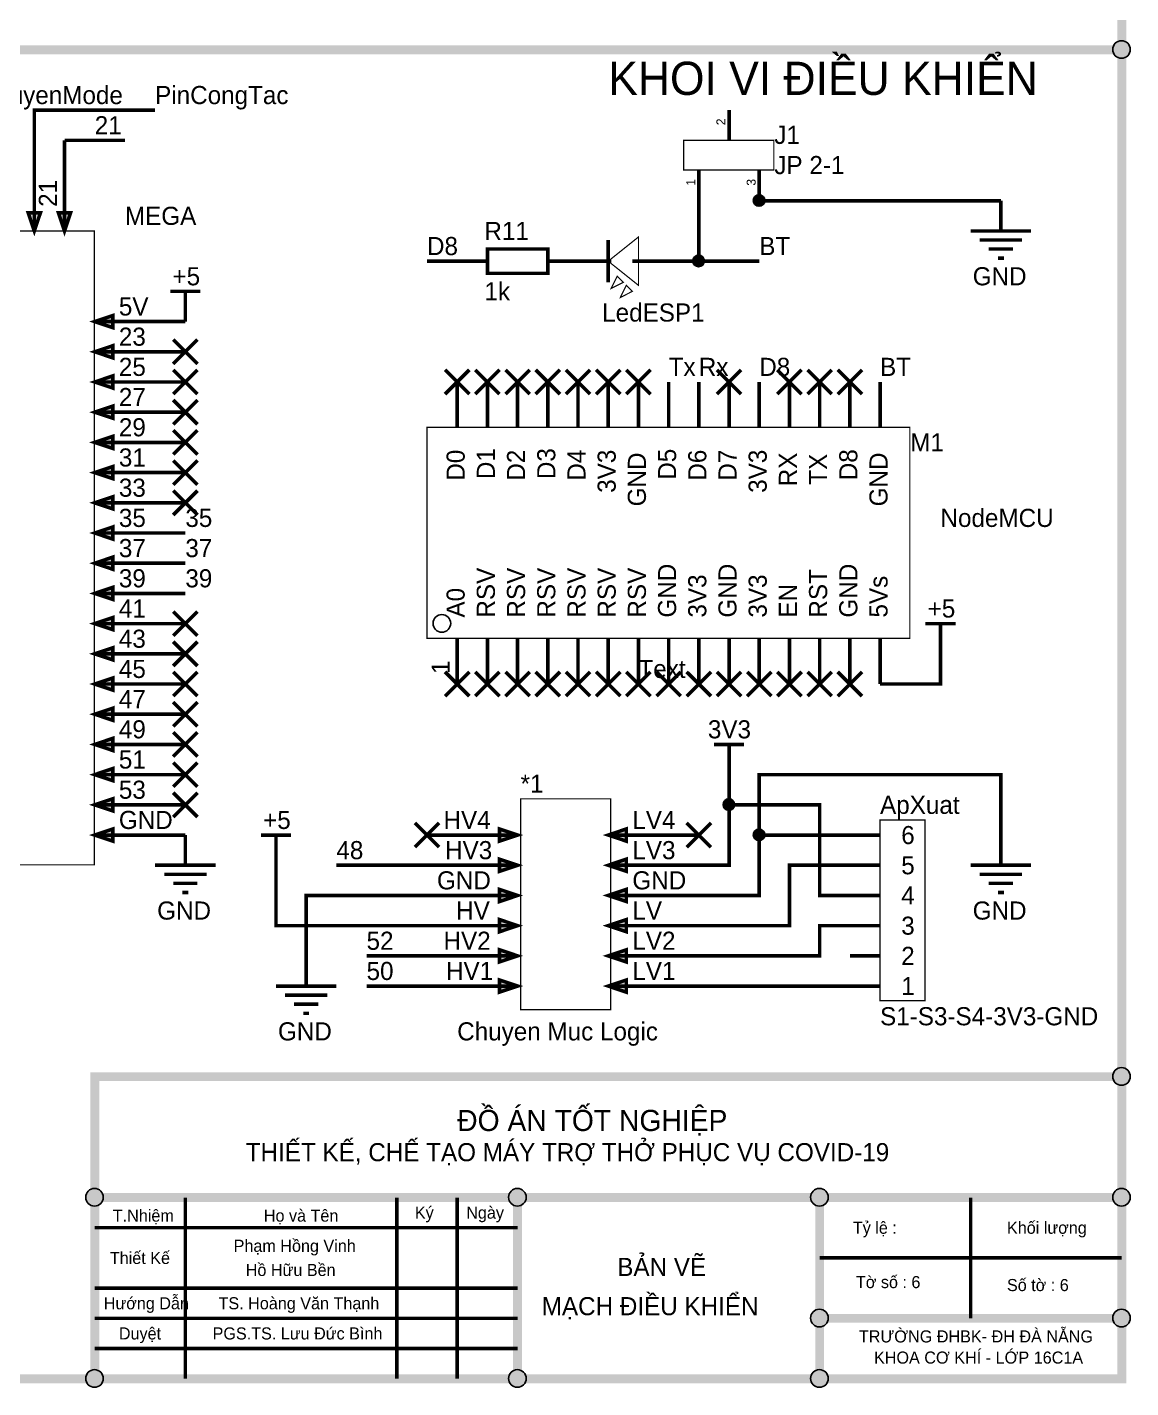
# Model space of a CAD drawing. Header units: millimetres. Extents: x 4 to 288, y 4 to 189.
# Drawn here: x 195 to 287.8, y 4.3 to 118.7 of the extents above; entities that cross this region are included whole.
import ezdxf

# ---------------------------------------------------------------- set-up
doc = ezdxf.new("R2010")
doc.units = ezdxf.units.MM
doc.layers.add('Sheet', color=255, linetype='Continuous')

msp = doc.modelspace()

# ---------------------------------------------------------------- linework, layer by layer
at = {"layer": 'Sheet'}
for points, const_width in [([(114.3, 187.96), (287.02, 187.96), (287.02, 165.1), (287.02, 116.84), (287.02, 30.48), (287.02, 20.32), (287.02, 10.16), (287.02, 5.08), (261.62, 5.08), (236.22, 5.08)], 0.749), ([(287.02, 116.84), (114.3, 116.84)], 0.749), ([(195.58, 109.22), (195.58, 111.76), (205.74, 111.76)], 0.3), ([(254, 109.22), (254, 111.76)], 0.3), ([(195.58, 101.6), (195.58, 109.22)], 0.3), ([(198.12, 101.6), (198.12, 109.22)], 0.3), ([(198.12, 109.22), (203.2, 109.22)], 0.3), ([(250.19, 109.22), (257.77, 109.22), (257.77, 106.72), (250.19, 106.72), (250.19, 109.22)], 0.0991), ([(251.46, 106.68), (251.46, 104.14)], 0.3), ([(256.54, 106.68), (256.54, 104.14)], 0.3), ([(256.54, 106.68), (256.54, 104.14), (276.86, 104.14)], 0.3), ([(251.46, 104.14), (251.46, 99.06), (248.92, 99.06)], 0.3), ([(276.86, 104.14), (276.86, 101.6)], 0.3), ([(132.08, 101.6), (200.62, 101.6), (200.62, 48.3), (132.08, 48.3), (132.08, 101.6)], 0.0991), ([(243.84, 100.84), (243.84, 97.28)], 0.3), ([(274.32, 101.6), (279.4, 101.6)], 0.3), ([(275.08, 100.84), (278.64, 100.84)], 0.3), ([(238.76, 98.04), (233.68, 98.04), (233.68, 100.08), (238.76, 100.08), (238.76, 98.04)], 0.3), ([(275.84, 100.08), (277.88, 100.08)], 0.3), ([(231.14, 99.06), (228.6, 99.06)], 0.3), ([(233.68, 99.06), (231.14, 99.06)], 0.3), ([(238.76, 99.06), (241.3, 99.06)], 0.3), ([(243.84, 99.06), (241.3, 99.06)], 0.3), ([(243.59, 99.06), (244.09, 99.06)], 0.3), ([(245.87, 99.06), (246.63, 99.06)], 0.3), ([(246.38, 99.06), (248.92, 99.06)], 0.3), ([(251.46, 99.06), (256.54, 99.06)], 0.3), ([(276.61, 99.31), (277.11, 99.31)], 0.3), ([(207.01, 96.52), (209.55, 96.52)], 0.3), ([(208.28, 93.98), (208.28, 96.52)], 0.3), ([(200.66, 93.98), (208.28, 93.98)], 0.3), ([(200.66, 91.44), (208.28, 91.44)], 0.3), ([(207.26, 90.42), (209.3, 92.46)], 0.3), ([(207.26, 92.46), (209.3, 90.42)], 0.3), ([(207.26, 87.88), (209.3, 89.92)], 0.3), ([(207.26, 89.92), (209.3, 87.88)], 0.3), ([(230.12, 87.88), (232.16, 89.92)], 0.3), ([(230.12, 89.92), (232.16, 87.88)], 0.3), ([(232.66, 87.88), (234.7, 89.92)], 0.3), ([(232.66, 89.92), (234.7, 87.88)], 0.3), ([(235.2, 87.88), (237.24, 89.92)], 0.3), ([(235.2, 89.92), (237.24, 87.88)], 0.3), ([(237.74, 87.88), (239.78, 89.92)], 0.3), ([(237.74, 89.92), (239.78, 87.88)], 0.3), ([(240.28, 87.88), (242.32, 89.92)], 0.3), ([(240.28, 89.92), (242.32, 87.88)], 0.3), ([(242.82, 87.88), (244.86, 89.92)], 0.3), ([(242.82, 89.92), (244.86, 87.88)], 0.3), ([(245.36, 87.88), (247.4, 89.92)], 0.3), ([(245.36, 89.92), (247.4, 87.88)], 0.3), ([(252.98, 87.88), (255.02, 89.92)], 0.3), ([(252.98, 89.92), (255.02, 87.88)], 0.3), ([(258.06, 87.88), (260.1, 89.92)], 0.3), ([(258.06, 89.92), (260.1, 87.88)], 0.3), ([(260.6, 87.88), (262.64, 89.92)], 0.3), ([(260.6, 89.92), (262.64, 87.88)], 0.3), ([(263.14, 87.88), (265.18, 89.92)], 0.3), ([(263.14, 89.92), (265.18, 87.88)], 0.3), ([(200.66, 88.9), (208.28, 88.9)], 0.3), ([(231.14, 85.09), (231.14, 88.9)], 0.3), ([(233.68, 85.09), (233.68, 88.9)], 0.3), ([(236.22, 85.09), (236.22, 88.9)], 0.3), ([(238.76, 85.09), (238.76, 88.9)], 0.3), ([(241.3, 85.09), (241.3, 88.9)], 0.3), ([(243.84, 85.09), (243.84, 88.9)], 0.3), ([(246.38, 85.09), (246.38, 88.9)], 0.3), ([(248.92, 85.09), (248.92, 88.9)], 0.3), ([(251.46, 85.09), (251.46, 88.9)], 0.3), ([(254, 85.09), (254, 88.9)], 0.3), ([(256.54, 85.09), (256.54, 88.9)], 0.3), ([(259.08, 85.09), (259.08, 88.9)], 0.3), ([(261.62, 85.09), (261.62, 88.9)], 0.3), ([(264.16, 85.09), (264.16, 88.9)], 0.3), ([(266.7, 85.09), (266.7, 88.9)], 0.3), ([(207.26, 85.34), (209.3, 87.38)], 0.3), ([(207.26, 87.38), (209.3, 85.34)], 0.3), ([(200.66, 86.36), (208.28, 86.36)], 0.3), ([(207.26, 82.8), (209.3, 84.84)], 0.3), ([(207.26, 84.84), (209.3, 82.8)], 0.3), ([(228.6, 85.09), (269.2, 85.09), (269.2, 67.35), (228.6, 67.35), (228.6, 85.09)], 0.0991), ([(200.66, 83.82), (208.28, 83.82)], 0.3), ([(207.26, 80.26), (209.3, 82.3)], 0.3), ([(207.26, 82.3), (209.3, 80.26)], 0.3), ([(200.66, 81.28), (208.28, 81.28)], 0.3), ([(207.26, 77.72), (209.3, 79.76)], 0.3), ([(207.26, 79.76), (209.3, 77.72)], 0.3), ([(200.66, 78.74), (208.28, 78.74)], 0.3), ([(200.66, 76.2), (208.28, 76.2)], 0.3), ([(200.66, 73.66), (208.28, 73.66)], 0.3), ([(200.66, 71.12), (208.28, 71.12)], 0.3), ([(200.66, 68.58), (208.28, 68.58)], 0.3), ([(207.26, 67.56), (209.3, 69.6)], 0.3), ([(207.26, 69.6), (209.3, 67.56)], 0.3), ([(270.51, 68.58), (273.05, 68.58)], 0.3), ([(271.78, 66.04), (271.78, 68.58)], 0.3), ([(207.26, 65.02), (209.3, 67.06)], 0.3), ([(207.26, 67.06), (209.3, 65.02)], 0.3), ([(231.14, 67.31), (231.14, 63.5)], 0.3), ([(233.68, 67.31), (233.68, 63.5)], 0.3), ([(236.22, 67.31), (236.22, 63.5)], 0.3), ([(238.76, 67.31), (238.76, 63.5)], 0.3), ([(241.3, 67.31), (241.3, 63.5)], 0.3), ([(243.84, 67.31), (243.84, 63.5)], 0.3), ([(246.38, 67.31), (246.38, 63.5)], 0.3), ([(248.92, 67.31), (248.92, 63.5)], 0.3), ([(251.46, 67.31), (251.46, 63.5)], 0.3), ([(254, 67.31), (254, 63.5)], 0.3), ([(256.54, 67.31), (256.54, 63.5)], 0.3), ([(259.08, 67.31), (259.08, 63.5)], 0.3), ([(261.62, 67.31), (261.62, 63.5)], 0.3), ([(264.16, 67.31), (264.16, 63.5)], 0.3), ([(266.7, 67.31), (266.7, 63.5)], 0.3), ([(200.66, 66.04), (208.28, 66.04)], 0.3), ([(266.7, 63.5), (271.78, 63.5), (271.78, 66.04)], 0.3), ([(207.26, 62.48), (209.3, 64.52)], 0.3), ([(207.26, 64.52), (209.3, 62.48)], 0.3), ([(230.12, 62.48), (232.16, 64.52)], 0.3), ([(230.12, 64.52), (232.16, 62.48)], 0.3), ([(232.66, 62.48), (234.7, 64.52)], 0.3), ([(232.66, 64.52), (234.7, 62.48)], 0.3), ([(235.2, 62.48), (237.24, 64.52)], 0.3), ([(235.2, 64.52), (237.24, 62.48)], 0.3), ([(237.74, 62.48), (239.78, 64.52)], 0.3), ([(237.74, 64.52), (239.78, 62.48)], 0.3), ([(240.28, 62.48), (242.32, 64.52)], 0.3), ([(240.28, 64.52), (242.32, 62.48)], 0.3), ([(242.82, 62.48), (244.86, 64.52)], 0.3), ([(242.82, 64.52), (244.86, 62.48)], 0.3), ([(245.36, 62.48), (247.4, 64.52)], 0.3), ([(245.36, 64.52), (247.4, 62.48)], 0.3), ([(247.9, 62.48), (249.94, 64.52)], 0.3), ([(247.9, 64.52), (249.94, 62.48)], 0.3), ([(250.44, 62.48), (252.48, 64.52)], 0.3), ([(250.44, 64.52), (252.48, 62.48)], 0.3), ([(252.98, 62.48), (255.02, 64.52)], 0.3), ([(252.98, 64.52), (255.02, 62.48)], 0.3), ([(255.52, 62.48), (257.56, 64.52)], 0.3), ([(255.52, 64.52), (257.56, 62.48)], 0.3), ([(258.06, 62.48), (260.1, 64.52)], 0.3), ([(258.06, 64.52), (260.1, 62.48)], 0.3), ([(260.6, 62.48), (262.64, 64.52)], 0.3), ([(260.6, 64.52), (262.64, 62.48)], 0.3), ([(263.14, 62.48), (265.18, 64.52)], 0.3), ([(263.14, 64.52), (265.18, 62.48)], 0.3), ([(200.66, 63.5), (208.28, 63.5)], 0.3), ([(207.26, 59.94), (209.3, 61.98)], 0.3), ([(207.26, 61.98), (209.3, 59.94)], 0.3), ([(200.66, 60.96), (208.28, 60.96)], 0.3), ([(207.26, 57.4), (209.3, 59.44)], 0.3), ([(207.26, 59.44), (209.3, 57.4)], 0.3), ([(200.66, 58.42), (208.28, 58.42)], 0.3), ([(252.73, 58.42), (255.27, 58.42)], 0.3), ([(254, 55.88), (254, 58.42)], 0.3), ([(207.26, 54.86), (209.3, 56.9)], 0.3), ([(207.26, 56.9), (209.3, 54.86)], 0.3), ([(200.66, 55.88), (208.28, 55.88)], 0.3), ([(254, 55.88), (254, 53.34)], 0.3), ([(256.54, 50.8), (256.54, 55.88), (276.86, 55.88), (276.86, 50.8)], 0.3), ([(207.26, 52.32), (209.3, 54.36)], 0.3), ([(207.26, 54.36), (209.3, 52.32)], 0.3), ([(236.47, 53.85), (244.05, 53.85), (244.05, 36.11), (236.47, 36.11), (236.47, 53.85)], 0.0991), ([(200.66, 53.34), (208.28, 53.34)], 0.3), ([(264.16, 45.72), (261.62, 45.72), (261.62, 53.34), (254, 53.34), (254, 48.26), (251.46, 48.26)], 0.3), ([(227.58, 49.78), (229.62, 51.82)], 0.3), ([(227.58, 51.82), (229.62, 49.78)], 0.3), ([(250.44, 49.78), (252.48, 51.82)], 0.3), ([(250.44, 51.82), (252.48, 49.78)], 0.3), ([(266.7, 52.07), (270.47, 52.07), (270.47, 36.87), (266.7, 36.87), (266.7, 52.07)], 0.0991), ([(200.66, 50.8), (208.28, 50.8)], 0.3), ([(208.28, 50.8), (208.28, 48.26)], 0.3), ([(214.63, 50.8), (217.17, 50.8)], 0.3), ([(215.9, 48.26), (215.9, 50.8)], 0.3), ([(236.22, 50.8), (228.6, 50.8)], 0.3), ([(243.84, 50.8), (251.46, 50.8)], 0.3), ([(251.46, 45.72), (256.54, 45.72), (256.54, 50.8), (264.16, 50.8)], 0.3), ([(266.7, 50.8), (264.16, 50.8)], 0.3), ([(276.86, 50.8), (276.86, 48.26)], 0.3), ([(205.74, 48.26), (210.82, 48.26)], 0.3), ([(228.6, 43.18), (215.9, 43.18), (215.9, 48.26)], 0.3), ([(228.6, 48.26), (220.98, 48.26)], 0.3), ([(236.22, 48.26), (228.6, 48.26)], 0.3), ([(243.84, 48.26), (251.46, 48.26)], 0.3), ([(251.46, 43.18), (259.08, 43.18), (259.08, 48.26), (264.16, 48.26)], 0.3), ([(266.7, 48.26), (264.16, 48.26)], 0.3), ([(274.32, 48.26), (279.4, 48.26)], 0.3), ([(206.5, 47.5), (210.06, 47.5)], 0.3), ([(275.08, 47.5), (278.64, 47.5)], 0.3), ([(207.26, 46.74), (209.3, 46.74)], 0.3), ([(208.03, 45.97), (208.53, 45.97)], 0.3), ([(228.6, 45.72), (218.44, 45.72), (218.44, 40.64)], 0.3), ([(236.22, 45.72), (228.6, 45.72)], 0.3), ([(243.84, 45.72), (251.46, 45.72)], 0.3), ([(266.7, 45.72), (264.16, 45.72)], 0.3), ([(275.84, 46.74), (277.88, 46.74)], 0.3), ([(276.61, 45.97), (277.11, 45.97)], 0.3), ([(236.22, 43.18), (228.6, 43.18)], 0.3), ([(243.84, 43.18), (251.46, 43.18)], 0.3), ([(264.16, 43.18), (261.62, 43.18), (261.62, 40.64), (251.46, 40.64)], 0.3), ([(266.7, 43.18), (264.16, 43.18)], 0.3), ([(218.44, 40.64), (218.44, 38.1)], 0.3), ([(228.6, 40.64), (223.52, 40.64)], 0.3), ([(236.22, 40.64), (228.6, 40.64)], 0.3), ([(243.84, 40.64), (251.46, 40.64)], 0.3), ([(266.7, 40.64), (264.16, 40.64)], 0.3), ([(215.9, 38.1), (220.98, 38.1)], 0.3), ([(228.6, 38.1), (223.52, 38.1)], 0.3), ([(236.22, 38.1), (228.6, 38.1)], 0.3), ([(243.84, 38.1), (251.46, 38.1)], 0.3), ([(251.46, 38.1), (264.16, 38.1)], 0.3), ([(266.7, 38.1), (264.16, 38.1)], 0.3), ([(216.66, 37.34), (220.22, 37.34)], 0.3), ([(217.42, 36.58), (219.46, 36.58)], 0.3), ([(218.19, 35.81), (218.69, 35.81)], 0.3), ([(287.02, 30.48), (200.66, 30.48), (200.66, 20.32), (200.66, 5.08)], 0.749), ([(287.02, 20.32), (261.62, 20.32), (236.22, 20.32), (200.66, 20.32)], 0.749), ([(236.22, 20.32), (236.22, 5.08)], 0.749), ([(261.62, 20.32), (261.62, 10.16), (261.62, 5.08)], 0.749), ([(208.28, 20.32), (208.28, 5.08)], 0.3), ([(226.06, 20.32), (226.06, 5.08)], 0.3), ([(231.14, 20.32), (231.14, 5.08)], 0.3), ([(274.32, 20.32), (274.32, 10.16)], 0.3), ([(200.66, 17.78), (236.22, 17.78)], 0.3), ([(261.62, 15.24), (287.02, 15.24)], 0.3), ([(200.66, 12.7), (236.22, 12.7)], 0.3), ([(200.66, 10.16), (236.22, 10.16)], 0.3), ([(287.02, 10.16), (261.62, 10.16)], 0.749), ([(200.66, 7.62), (236.22, 7.62)], 0.3), ([(236.22, 5.08), (200.66, 5.08), (114.3, 5.08)], 0.749)]:
    msp.add_lwpolyline(points, dxfattribs=dict(at, const_width=const_width))
for points, const_width in [([(286.64, 116.84, 1), (287.4, 116.84, 1)], 0.762), ([(256.29, 104.14, 1), (256.79, 104.14, 1)], 0.508), ([(251.21, 99.06, 1), (251.71, 99.06, 1)], 0.508), ([(253.75, 53.34, 1), (254.25, 53.34, 1)], 0.508), ([(256.29, 50.8, 1), (256.79, 50.8, 1)], 0.508), ([(286.64, 30.48, 1), (287.4, 30.48, 1)], 0.762), ([(200.28, 20.32, 1), (201.04, 20.32, 1)], 0.762), ([(235.84, 20.32, 1), (236.6, 20.32, 1)], 0.762), ([(261.24, 20.32, 1), (262, 20.32, 1)], 0.762), ([(286.64, 20.32, 1), (287.4, 20.32, 1)], 0.762), ([(261.24, 10.16, 1), (262, 10.16, 1)], 0.762), ([(286.64, 10.16, 1), (287.4, 10.16, 1)], 0.762), ([(200.28, 5.08, 1), (201.04, 5.08, 1)], 0.762), ([(235.84, 5.08, 1), (236.6, 5.08, 1)], 0.762), ([(261.24, 5.08, 1), (262, 5.08, 1)], 0.762)]:
    msp.add_lwpolyline(points, format="xyb", close=True, dxfattribs=dict(at, const_width=const_width))
for points, const_width in [([(195.58, 101.6), (195.07, 103.12), (196.09, 103.12), (195.58, 101.6)], 0.3), ([(195.07, 103.12), (195.58, 101.6), (196.09, 103.12), (195.07, 103.12)], 0.0991), ([(198.12, 101.6), (197.61, 103.12), (198.63, 103.12), (198.12, 101.6)], 0.3), ([(197.61, 103.12), (198.12, 101.6), (198.63, 103.12), (197.61, 103.12)], 0.0991), ([(246.38, 97.03), (243.84, 99.06), (246.38, 101.09), (246.38, 97.03)], 0.0991), ([(246.38, 101.09), (246.38, 97.03), (243.84, 99.06), (246.38, 101.09)], 0.0991), ([(245.11, 97.28), (244.09, 96.77), (244.6, 97.79), (245.11, 97.28)], 0.0991), ([(244.6, 97.79), (245.11, 97.28), (244.09, 96.77), (244.6, 97.79)], 0.0991), ([(245.87, 96.52), (244.86, 96.01), (245.36, 97.03), (245.87, 96.52)], 0.0991), ([(245.36, 97.03), (245.87, 96.52), (244.86, 96.01), (245.36, 97.03)], 0.0991), ([(202.18, 93.47), (200.66, 93.98), (202.18, 94.49), (202.18, 93.47)], 0.3), ([(202.18, 94.49), (200.66, 93.98), (202.18, 93.47), (202.18, 94.49)], 0.0991), ([(202.18, 90.93), (200.66, 91.44), (202.18, 91.95), (202.18, 90.93)], 0.3), ([(202.18, 91.95), (200.66, 91.44), (202.18, 90.93), (202.18, 91.95)], 0.0991), ([(202.18, 88.39), (200.66, 88.9), (202.18, 89.41), (202.18, 88.39)], 0.3), ([(202.18, 89.41), (200.66, 88.9), (202.18, 88.39), (202.18, 89.41)], 0.0991), ([(202.18, 85.85), (200.66, 86.36), (202.18, 86.87), (202.18, 85.85)], 0.3), ([(202.18, 86.87), (200.66, 86.36), (202.18, 85.85), (202.18, 86.87)], 0.0991), ([(202.18, 83.31), (200.66, 83.82), (202.18, 84.33), (202.18, 83.31)], 0.3), ([(202.18, 84.33), (200.66, 83.82), (202.18, 83.31), (202.18, 84.33)], 0.0991), ([(202.18, 80.77), (200.66, 81.28), (202.18, 81.79), (202.18, 80.77)], 0.3), ([(202.18, 81.79), (200.66, 81.28), (202.18, 80.77), (202.18, 81.79)], 0.0991), ([(202.18, 78.23), (200.66, 78.74), (202.18, 79.25), (202.18, 78.23)], 0.3), ([(202.18, 79.25), (200.66, 78.74), (202.18, 78.23), (202.18, 79.25)], 0.0991), ([(202.18, 75.69), (200.66, 76.2), (202.18, 76.71), (202.18, 75.69)], 0.3), ([(202.18, 76.71), (200.66, 76.2), (202.18, 75.69), (202.18, 76.71)], 0.0991), ([(202.18, 73.15), (200.66, 73.66), (202.18, 74.17), (202.18, 73.15)], 0.3), ([(202.18, 74.17), (200.66, 73.66), (202.18, 73.15), (202.18, 74.17)], 0.0991), ([(202.18, 70.61), (200.66, 71.12), (202.18, 71.63), (202.18, 70.61)], 0.3), ([(202.18, 71.63), (200.66, 71.12), (202.18, 70.61), (202.18, 71.63)], 0.0991), ([(202.18, 68.07), (200.66, 68.58), (202.18, 69.09), (202.18, 68.07)], 0.3), ([(202.18, 69.09), (200.66, 68.58), (202.18, 68.07), (202.18, 69.09)], 0.0991), ([(202.18, 65.53), (200.66, 66.04), (202.18, 66.55), (202.18, 65.53)], 0.3), ([(202.18, 66.55), (200.66, 66.04), (202.18, 65.53), (202.18, 66.55)], 0.0991), ([(202.18, 62.99), (200.66, 63.5), (202.18, 64.01), (202.18, 62.99)], 0.3), ([(202.18, 64.01), (200.66, 63.5), (202.18, 62.99), (202.18, 64.01)], 0.0991), ([(202.18, 60.45), (200.66, 60.96), (202.18, 61.47), (202.18, 60.45)], 0.3), ([(202.18, 61.47), (200.66, 60.96), (202.18, 60.45), (202.18, 61.47)], 0.0991), ([(202.18, 57.91), (200.66, 58.42), (202.18, 58.93), (202.18, 57.91)], 0.3), ([(202.18, 58.93), (200.66, 58.42), (202.18, 57.91), (202.18, 58.93)], 0.0991), ([(202.18, 55.37), (200.66, 55.88), (202.18, 56.39), (202.18, 55.37)], 0.3), ([(202.18, 56.39), (200.66, 55.88), (202.18, 55.37), (202.18, 56.39)], 0.0991), ([(202.18, 52.83), (200.66, 53.34), (202.18, 53.85), (202.18, 52.83)], 0.3), ([(202.18, 53.85), (200.66, 53.34), (202.18, 52.83), (202.18, 53.85)], 0.0991), ([(202.18, 50.29), (200.66, 50.8), (202.18, 51.31), (202.18, 50.29)], 0.3), ([(236.22, 50.8), (234.7, 50.29), (234.7, 51.31), (236.22, 50.8)], 0.3), ([(245.36, 50.29), (243.84, 50.8), (245.36, 51.31), (245.36, 50.29)], 0.3), ([(202.18, 51.31), (200.66, 50.8), (202.18, 50.29), (202.18, 51.31)], 0.0991), ([(234.7, 51.31), (236.22, 50.8), (234.7, 50.29), (234.7, 51.31)], 0.0991), ([(245.36, 51.31), (243.84, 50.8), (245.36, 50.29), (245.36, 51.31)], 0.0991), ([(236.22, 48.26), (234.7, 47.75), (234.7, 48.77), (236.22, 48.26)], 0.3), ([(234.7, 48.77), (236.22, 48.26), (234.7, 47.75), (234.7, 48.77)], 0.0991), ([(245.36, 47.75), (243.84, 48.26), (245.36, 48.77), (245.36, 47.75)], 0.3), ([(245.36, 48.77), (243.84, 48.26), (245.36, 47.75), (245.36, 48.77)], 0.0991), ([(236.22, 45.72), (234.7, 45.21), (234.7, 46.23), (236.22, 45.72)], 0.3), ([(234.7, 46.23), (236.22, 45.72), (234.7, 45.21), (234.7, 46.23)], 0.0991), ([(245.36, 45.21), (243.84, 45.72), (245.36, 46.23), (245.36, 45.21)], 0.3), ([(245.36, 46.23), (243.84, 45.72), (245.36, 45.21), (245.36, 46.23)], 0.0991), ([(236.22, 43.18), (234.7, 42.67), (234.7, 43.69), (236.22, 43.18)], 0.3), ([(234.7, 43.69), (236.22, 43.18), (234.7, 42.67), (234.7, 43.69)], 0.0991), ([(245.36, 42.67), (243.84, 43.18), (245.36, 43.69), (245.36, 42.67)], 0.3), ([(245.36, 43.69), (243.84, 43.18), (245.36, 42.67), (245.36, 43.69)], 0.0991), ([(236.22, 40.64), (234.7, 40.13), (234.7, 41.15), (236.22, 40.64)], 0.3), ([(234.7, 41.15), (236.22, 40.64), (234.7, 40.13), (234.7, 41.15)], 0.0991), ([(245.36, 40.13), (243.84, 40.64), (245.36, 41.15), (245.36, 40.13)], 0.3), ([(245.36, 41.15), (243.84, 40.64), (245.36, 40.13), (245.36, 41.15)], 0.0991), ([(236.22, 38.1), (234.7, 37.59), (234.7, 38.61), (236.22, 38.1)], 0.3), ([(234.7, 38.61), (236.22, 38.1), (234.7, 37.59), (234.7, 38.61)], 0.0991), ([(245.36, 37.59), (243.84, 38.1), (245.36, 38.61), (245.36, 37.59)], 0.3), ([(245.36, 38.61), (243.84, 38.1), (245.36, 37.59), (245.36, 38.61)], 0.0991)]:
    msp.add_lwpolyline(points, close=True, dxfattribs=dict(at, const_width=const_width))
for centre, major_axis, ratio in [((287, 116.86), (0, 0.742), 0.998254), ((287, 116.86), (0, 0.742), 0.998254), ((287, 116.86), (0, 0.742), 0.998254), ((287, 116.86), (0, 0.742), 0.998254), ((256.52, 104.16), (0.488, 0), 0.99725), ((256.52, 104.16), (0.488, 0), 0.99725), ((256.52, 104.16), (0.488, 0), 0.99725), ((256.52, 104.16), (0.488, 0), 0.99725), ((256.52, 104.16), (0.488, 0), 0.99725), ((251.44, 99.08), (0.486, 0), 0.999969), ((251.44, 99.08), (0.486, 0), 0.999969), ((251.44, 99.08), (0.486, 0), 0.999969), ((251.44, 99.08), (0.486, 0), 0.999969), ((229.85, 68.6), (0.741, 0), 0.999959), ((253.98, 53.36), (0, 0.488), 0.997322), ((253.98, 53.36), (0, 0.488), 0.997322), ((253.98, 53.36), (0, 0.488), 0.997322), ((253.98, 53.36), (0, 0.488), 0.997322), ((256.52, 50.82), (0.488, 0), 0.99725), ((256.52, 50.82), (0.488, 0), 0.99725), ((256.52, 50.82), (0.488, 0), 0.99725), ((256.52, 50.82), (0.488, 0), 0.99725), ((287, 30.5), (0.741, 0), 0.999966), ((287, 30.5), (0.741, 0), 0.999966), ((287, 30.5), (0.741, 0), 0.999966), ((287, 30.5), (0.741, 0), 0.999966), ((200.64, 20.34), (0.741, 0), 0.999959), ((200.64, 20.34), (0.741, 0), 0.999959), ((200.64, 20.34), (0.741, 0), 0.999959), ((200.64, 20.34), (0.741, 0), 0.999959), ((236.2, 20.34), (0.741, 0), 0.999959), ((236.2, 20.34), (0.741, 0), 0.999959), ((236.2, 20.34), (0.741, 0), 0.999959), ((236.2, 20.34), (0.741, 0), 0.999959), ((261.6, 20.34), (0.742, 0), 0.998179), ((261.6, 20.34), (0.742, 0), 0.998179), ((261.6, 20.34), (0.742, 0), 0.998179), ((261.6, 20.34), (0.742, 0), 0.998179), ((287, 20.34), (0.741, 0), 0.999959), ((287, 20.34), (0.741, 0), 0.999959), ((287, 20.34), (0.741, 0), 0.999959), ((287, 20.34), (0.741, 0), 0.999959), ((261.6, 10.18), (0.742, 0), 0.998193), ((261.6, 10.18), (0.742, 0), 0.998193), ((261.6, 10.18), (0.742, 0), 0.998193), ((261.6, 10.18), (0.742, 0), 0.998193), ((287, 10.18), (0.741, 0), 0.999973), ((287, 10.18), (0.741, 0), 0.999973), ((287, 10.18), (0.741, 0), 0.999973), ((287, 10.18), (0.741, 0), 0.999973), ((200.64, 5.1), (0, 0.742), 0.998261), ((200.64, 5.1), (0, 0.742), 0.998261), ((200.64, 5.1), (0, 0.742), 0.998261), ((200.64, 5.1), (0, 0.742), 0.998261), ((236.2, 5.1), (0, 0.742), 0.998261), ((236.2, 5.1), (0, 0.742), 0.998261), ((236.2, 5.1), (0, 0.742), 0.998261), ((236.2, 5.1), (0, 0.742), 0.998261), ((236.2, 5.1), (0, 0.742), 0.998261), ((236.2, 5.1), (0, 0.742), 0.998261), ((261.6, 5.1), (0.742, 0), 0.999959), ((261.6, 5.1), (0.742, 0), 0.999959), ((261.6, 5.1), (0.742, 0), 0.999959), ((261.6, 5.1), (0.742, 0), 0.999959)]:
    msp.add_ellipse(centre, major_axis=major_axis, ratio=ratio, dxfattribs=at)
for points in [[(195, 103.17), (195.58, 101.44), (196.16, 103.17)], [(197.54, 103.17), (198.12, 101.44), (198.7, 103.17)], [(202.23, 94.56), (200.5, 93.98), (202.23, 93.4)], [(202.23, 92.02), (200.5, 91.44), (202.23, 90.86)], [(202.23, 89.48), (200.5, 88.9), (202.23, 88.32)], [(202.23, 86.94), (200.5, 86.36), (202.23, 85.78)], [(202.23, 84.4), (200.5, 83.82), (202.23, 83.24)], [(202.23, 81.86), (200.5, 81.28), (202.23, 80.7)], [(202.23, 79.32), (200.5, 78.74), (202.23, 78.16)], [(202.23, 76.78), (200.5, 76.2), (202.23, 75.62)], [(202.23, 74.24), (200.5, 73.66), (202.23, 73.08)], [(202.23, 71.7), (200.5, 71.12), (202.23, 70.54)], [(202.23, 69.16), (200.5, 68.58), (202.23, 68)], [(202.23, 66.62), (200.5, 66.04), (202.23, 65.46)], [(202.23, 64.08), (200.5, 63.5), (202.23, 62.92)], [(202.23, 61.54), (200.5, 60.96), (202.23, 60.38)], [(202.23, 59), (200.5, 58.42), (202.23, 57.84)], [(202.23, 56.46), (200.5, 55.88), (202.23, 55.3)], [(202.23, 53.92), (200.5, 53.34), (202.23, 52.76)], [(202.23, 51.38), (200.5, 50.8), (202.23, 50.22)], [(234.65, 50.22), (236.38, 50.8), (234.65, 51.38)], [(245.41, 51.38), (243.68, 50.8), (245.41, 50.22)], [(234.65, 47.68), (236.38, 48.26), (234.65, 48.84)], [(245.41, 48.84), (243.68, 48.26), (245.41, 47.68)], [(234.65, 45.14), (236.38, 45.72), (234.65, 46.3)], [(245.41, 46.3), (243.68, 45.72), (245.41, 45.14)], [(234.65, 42.6), (236.38, 43.18), (234.65, 43.76)], [(245.41, 43.76), (243.68, 43.18), (245.41, 42.6)], [(234.65, 40.06), (236.38, 40.64), (234.65, 41.22)], [(245.41, 41.22), (243.68, 40.64), (245.41, 40.06)], [(234.65, 37.52), (236.38, 38.1), (234.65, 38.68)], [(245.41, 38.68), (243.68, 38.1), (245.41, 37.52)]]:
    msp.add_solid(points, dxfattribs=at)

# ---------------------------------------------------------------- texts
for s, height, p in [('KHOI VI ĐIỀU KHIỂN', 2.794, (243.84, 113.04)), ('PinChuyenMode', 1.524, (187.96, 112.27)), ('PinCongTac', 1.524, (205.74, 112.27)), ('21', 1.524, (200.66, 109.73)), ('J1', 1.524, (257.81, 108.92)), ('JP 2-1', 1.524, (257.81, 106.38)), ('MEGA', 1.524, (203.2, 102.11)), ('R11', 1.524, (233.43, 100.84)), ('D8', 1.524, (228.6, 99.57)), ('BT', 1.524, (256.54, 99.57)), ('+5', 1.524, (207.2, 97.03)), ('GND', 1.524, (274.49, 97.03)), ('1k', 1.524, (233.43, 95.76)), ('5V', 1.524, (202.69, 94.49)), ('LedESP1', 1.524, (243.33, 93.98)), ('23', 1.524, (202.69, 91.95)), ('25', 1.524, (202.69, 89.41)), ('Tx', 1.524, (248.92, 89.41)), ('Rx', 1.524, (251.46, 89.41)), ('D8', 1.524, (256.54, 89.41)), ('BT', 1.524, (266.7, 89.41)), ('27', 1.524, (202.69, 86.87)), ('29', 1.524, (202.69, 84.33)), ('M1', 1.524, (269.24, 83.06)), ('31', 1.524, (202.69, 81.79)), ('33', 1.524, (202.69, 79.25)), ('35', 1.524, (202.69, 76.71)), ('35', 1.524, (208.28, 76.71)), ('NodeMCU', 1.524, (271.78, 76.71)), ('37', 1.524, (202.69, 74.17)), ('37', 1.524, (208.28, 74.17)), ('39', 1.524, (202.69, 71.63)), ('39', 1.524, (208.28, 71.63)), ('41', 1.524, (202.69, 69.09)), ('+5', 1.524, (270.7, 69.09)), ('43', 1.524, (202.69, 66.55)), ('45', 1.524, (202.69, 64.01)), ('Text', 1.524, (246.38, 64.01)), ('47', 1.524, (202.69, 61.47)), ('49', 1.524, (202.69, 58.93)), ('3V3', 1.524, (252.22, 58.93)), ('51', 1.524, (202.69, 56.39)), ('53', 1.524, (202.69, 53.85)), ('*1', 1.524, (236.47, 54.36)), ('ApXuat', 1.524, (266.7, 52.58)), ('GND', 1.524, (202.69, 51.31)), ('+5', 1.524, (214.82, 51.31)), ('HV4', 1.524, (229.99, 51.31)), ('LV4', 1.524, (245.87, 51.31)), ('6', 1.52, (268.48, 50.04)), ('48', 1.524, (220.98, 48.77)), ('HV3', 1.524, (230.12, 48.77)), ('LV3', 1.524, (245.87, 48.77)), ('5', 1.52, (268.48, 47.5)), ('GND', 1.524, (229.44, 46.23)), ('GND', 1.524, (245.87, 46.23)), ('4', 1.52, (268.48, 44.96)), ('GND', 1.524, (205.91, 43.69)), ('HV', 1.524, (231.05, 43.69)), ('LV', 1.524, (245.87, 43.69)), ('GND', 1.524, (274.49, 43.69)), ('3', 1.52, (268.48, 42.42)), ('52', 1.524, (223.52, 41.15)), ('HV2', 1.524, (229.99, 41.15)), ('LV2', 1.524, (245.87, 41.15)), ('2', 1.52, (268.48, 39.88)), ('50', 1.524, (223.52, 38.61)), ('HV1', 1.524, (230.2, 38.61)), ('LV1', 1.524, (245.87, 38.61)), ('1', 1.52, (268.48, 37.34)), ('S1-S3-S4-3V3-GND', 1.524, (266.7, 34.8)), ('GND', 1.524, (216.07, 33.53)), ('Chuyen Muc Logic', 1.524, (231.14, 33.53)), ('ĐỒ ÁN TỐT NGHIỆP', 1.778, (231.14, 25.91)), ('THIẾT KẾ, CHẾ TẠO MÁY TRỢ THỞ PHỤC VỤ COVID-19', 1.524, (213.36, 23.37)), ('Ký', 1.016, (227.58, 18.54)), ('Ngày', 1.016, (231.9, 18.54)), ('T.Nhiệm', 1.016, (202.18, 18.29)), ('Họ và Tên', 1.016, (214.88, 18.29)), ('Tỷ lệ :', 1.016, (264.41, 17.27)), ('Khối lượng', 1.016, (277.37, 17.27)), ('Phạm Hồng Vinh', 1.016, (212.34, 15.75)), ('Thiết Kế', 1.016, (201.93, 14.73)), ('BẢN VẼ', 1.524, (244.6, 13.72)), ('Hồ Hữu Bền', 1.016, (213.36, 13.72)), ('Tờ số : 6', 1.016, (264.67, 12.7)), ('Số tờ : 6', 1.016, (277.37, 12.45)), ('Hướng Dẫn', 1.016, (201.42, 10.92)), ('TS. Hoàng Văn Thạnh', 1.016, (211.07, 10.92)), ('MẠCH ĐIỀU KHIỂN', 1.524, (238.25, 10.42)), ('Duyệt', 1.016, (202.69, 8.38)), ('PGS.TS. Lưu Đức Bình', 1.016, (210.57, 8.38)), ('TRƯỜNG ĐHBK- ĐH ĐÀ NẴNG', 1.016, (264.92, 8.13)), ('KHOA CƠ KHÍ - LỚP 16C1A', 1.016, (266.19, 6.35))]:
    msp.add_text(s, height=height, dxfattribs=at).set_placement(p)
for s, height, p in [('2', 0.762, (253.7, 110.49)), ('21', 1.524, (197.48, 103.63)), ('1', 0.762, (251.16, 105.41)), ('3', 0.762, (256.24, 105.41)), ('D0', 1.524, (231.77, 80.6)), ('D1', 1.524, (234.31, 80.73)), ('D2', 1.524, (236.85, 80.6)), ('D3', 1.524, (239.39, 80.73)), ('D4', 1.524, (241.93, 80.6)), ('3V3', 1.524, (244.47, 79.58)), ('GND', 1.524, (247.01, 78.44)), ('D5', 1.524, (249.55, 80.68)), ('D6', 1.524, (252.09, 80.6)), ('D7', 1.524, (254.63, 80.6)), ('3V3', 1.524, (257.17, 79.58)), ('RX', 1.524, (259.71, 80.13)), ('TX', 1.524, (262.25, 80.26)), ('D8', 1.524, (264.79, 80.64)), ('GND', 1.524, (267.33, 78.44)), ('RSV', 1.524, (234.31, 69.09)), ('RSV', 1.524, (236.85, 69.09)), ('RSV', 1.524, (239.39, 69.09)), ('RSV', 1.524, (241.93, 69.09)), ('RSV', 1.524, (244.47, 69.09)), ('RSV', 1.524, (247.01, 69.09)), ('GND', 1.524, (249.55, 69.09)), ('GND', 1.524, (254.63, 69.09)), ('GND', 1.524, (264.79, 69.09)), ('3V3', 1.524, (252.09, 69.09)), ('3V3', 1.524, (257.17, 69.09)), ('RST', 1.524, (262.25, 69.09)), ('5Vs', 1.524, (267.33, 69.09)), ('A0', 1.524, (231.77, 69.09)), ('EN', 1.524, (259.71, 69.09)), ('1', 1.52, (230.5, 64.35))]:
    msp.add_text(s, height=height, rotation=90, dxfattribs=at).set_placement(p)

doc.saveas('drawing.dxf')
